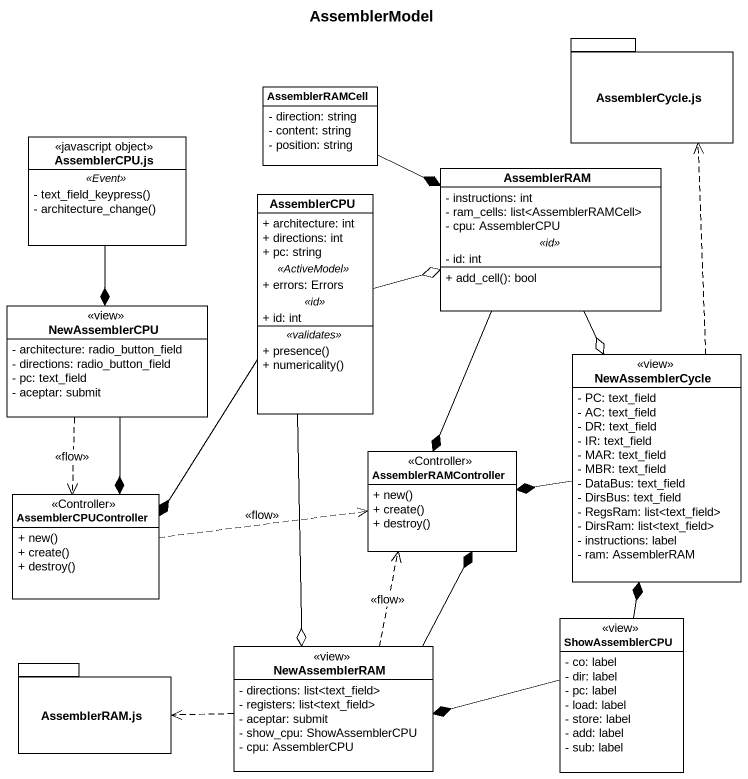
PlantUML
@startuml
title AssemblerModel
hide circle
hide empty members
skinparam classAttributeIconSize 0
package "AssemblerCycle.js" as AssemblerCycle_js {
}
class AssemblerRAMCell {
  - direction: string
  - content: string
  - position: string
}
class "AssemblerCPU.js" as AssemblerCPU_js <<javascript object>> {
  .. <<Event>> ..
  - text_field_keypress()
  - architecture_change()
}
class AssemblerRAM {
  - instructions: int
  - ram_cells: list<AssemblerRAMCell>
  - cpu: AssemblerCPU
  .. <<id>> ..
  - id: int
  --
  + add_cell(): bool
}
class AssemblerCPU {
  + architecture: int
  + directions: int
  + pc: string
  .. <<ActiveModel>> ..
  + errors: Errors
  .. <<id>> ..
  + id: int
  .. <<validates>> ..
  + presence()
  + numericality()
}
class NewAssemblerCPU <<view>> {
  - architecture: radio_button_field
  - directions: radio_button_field
  - pc: text_field
  - aceptar: submit
}
class NewAssemblerCycle <<view>> {
  - PC: text_field
  - AC: text_field
  - DR: text_field
  - IR: text_field
  - MAR: text_field
  - MBR: text_field
  - DataBus: text_field
  - DirsBus: text_field
  - RegsRam: list<text_field>
  - DirsRam: list<text_field>
  - instructions: label
  - ram: AssemblerRAM
}
class AssemblerRAMController <<Controller>> {
  + new()
  + create()
  + destroy()
}
class AssemblerCPUController <<Controller>> {
  + new()
  + create()
  + destroy()
}
class ShowAssemblerCPU <<view>> {
  - co: label
  - dir: label
  - pc: label
  - load: label
  - store: label
  - add: label
  - sub: label
}
package "AssemblerRAM.js" as AssemblerRAM_js {
}
class NewAssemblerRAM <<view>> {
  - directions: list<text_field>
  - registers: list<text_field>
  - aceptar: submit
  - show_cpu: ShowAssemblerCPU
  - cpu: AssemblerCPU
}
AssemblerRAMCell -right-* AssemblerRAM
AssemblerCPU_js --* NewAssemblerCPU
AssemblerRAM --o NewAssemblerCycle
AssemblerRAM --* AssemblerRAMController
AssemblerCPU -right-o AssemblerRAM
AssemblerCPU --* AssemblerCPUController
AssemblerCPU --o NewAssemblerRAM
NewAssemblerCPU ..> AssemblerCPUController : <<flow>>
NewAssemblerCPU --* AssemblerCPUController
NewAssemblerCycle .up.> AssemblerCycle_js
NewAssemblerCycle -left-* AssemblerRAMController
AssemblerCPUController .right.> AssemblerRAMController : <<flow>>
ShowAssemblerCPU -up-* NewAssemblerCycle
ShowAssemblerCPU -left-* NewAssemblerRAM
NewAssemblerRAM .up.> AssemblerRAMController : <<flow>>
NewAssemblerRAM -up-* AssemblerRAMController
NewAssemblerRAM .left.> AssemblerRAM_js
@enduml
